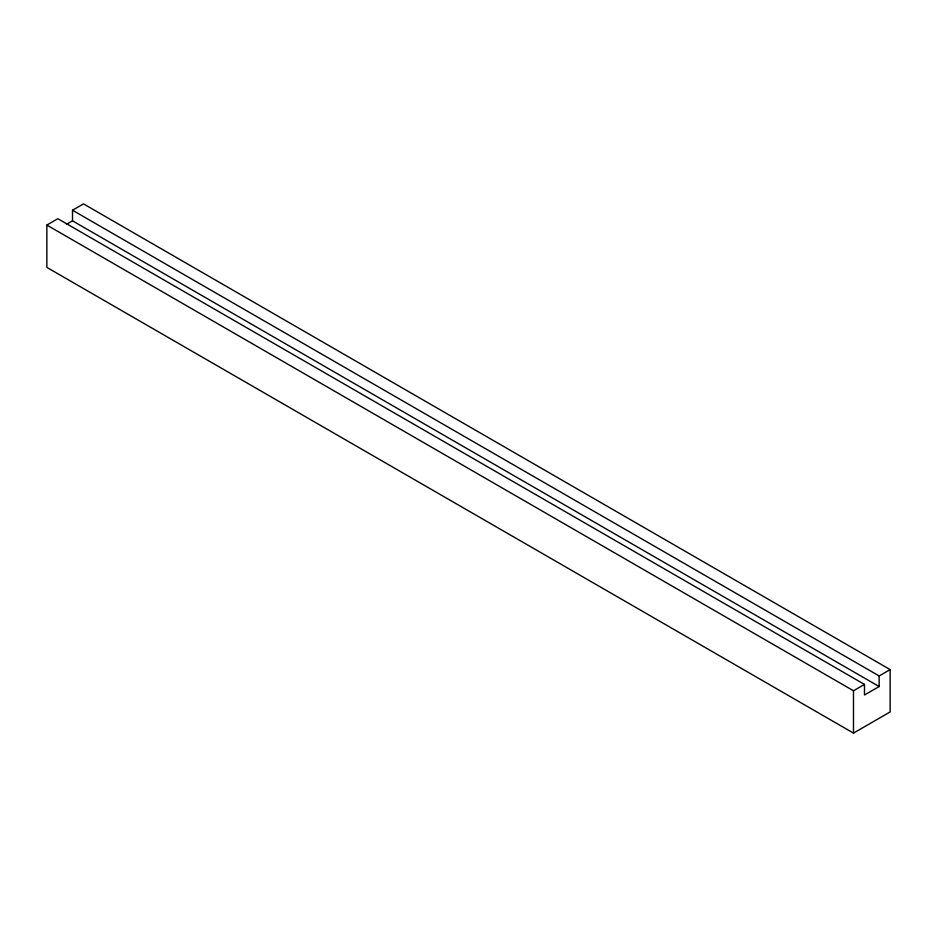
<?xml version="1.0" encoding="UTF-8"?>
<svg xmlns="http://www.w3.org/2000/svg" width="937" height="937" viewBox="0 0 937 937"><rect width="100%" height="100%" fill="white"/><g stroke="black" fill="none" stroke-linecap="round" stroke-linejoin="round"><path stroke-width="1.41" d="M72.512 210.239L83.51 203.891L890.15 669.604L890.15 711.933L853.49 733.109L46.85 267.396L46.85 225.067L57.848 218.708L864.488 684.42L864.488 695.008L879.152 686.54L879.152 675.952L72.512 210.239L72.512 220.827L879.152 686.54M66.41 224.353L72.512 220.827M46.85 225.067L853.49 690.768L864.488 684.42M879.152 675.952L890.15 669.604M853.49 690.768L853.49 733.109"/></g></svg>
